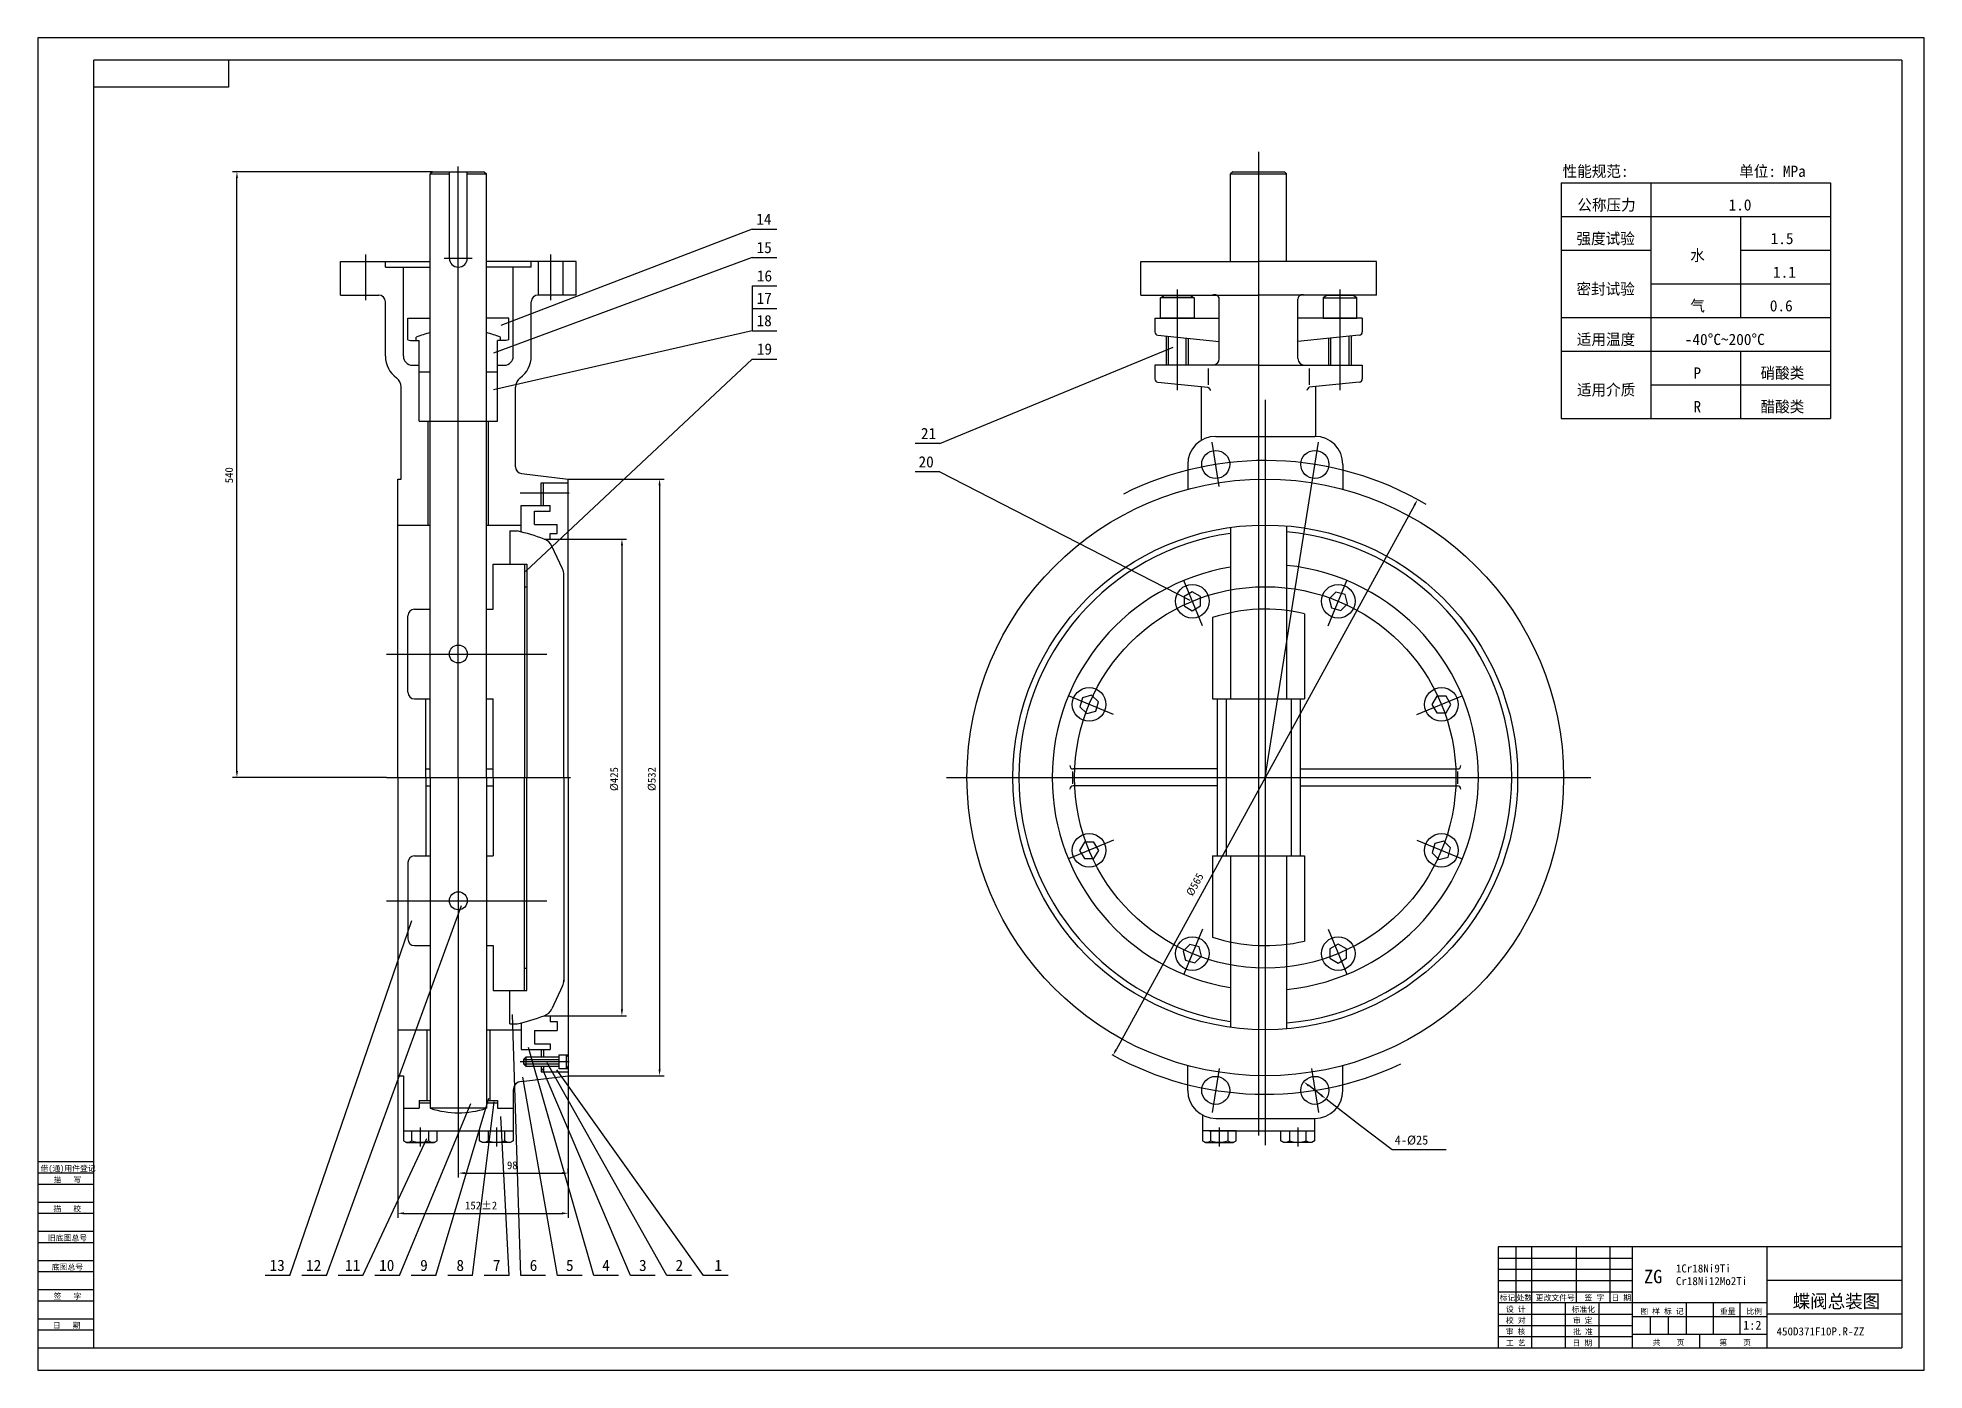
# Model space of a CAD drawing. Header units: metres. Extents: x 0 to 841, y 0 to 594.
import ezdxf

# ---------------------------------------------------------------- set-up
doc = ezdxf.new("R2010")
doc.units = ezdxf.units.M
for name, color, linetype in [('B', 3, 'Continuous'), ('C', 6, 'Continuous'), ('D', 1, 'Continuous'), ('FL', 5, 'Continuous'), ('T', 7, 'Continuous'), ('TL', 4, 'Continuous')]:
    doc.layers.add(name, color=color, linetype=linetype)

# ---------------------------------------------------------------- blocks, each defined once
blk = doc.blocks.new('TUKUN1')
at = {"layer": 'FL'}
for p, q in [((841, 594), (0, 594)), ((0, 594), (0, 0)), ((841, 0), (841, 594)), ((0, 83), (25, 83)), ((0, 75), (25, 75)), ((0, 70), (25, 70)), ((0, 62), (25, 62)), ((0, 57), (25, 57)), ((659, 30), (659, 55)), ((666, 10), (666, 55)), ((686, 30), (686, 55)), ((701, 30), (701, 55)), ((0, 49), (25, 49)), ((0, 44), (25, 44)), ((651, 50), (711, 50)), ((651, 45), (711, 45)), ((0, 36), (25, 36)), ((651, 40), (711, 40)), ((651, 35), (711, 35)), ((0, 31), (25, 31)), ((696, 10), (696, 30)), ((0, 23), (25, 23)), ((0, 18), (25, 18)), ((651, 25), (711, 25)), ((651, 20), (711, 20)), ((651, 15), (711, 15)), ((0, 0), (841, 0))]:
    blk.add_line(p, q, dxfattribs=at)
at = {"layer": 'TL'}
for p, q in [((831, 584), (25, 584)), ((25, 10), (25, 584)), ((85, 584), (85, 572)), ((831, 584), (831, 10)), ((85, 572), (25, 572)), ((0, 93), (25, 93)), ((0, 88), (25, 88)), ((831, 55), (651, 55)), ((651, 55), (651, 10)), ((711, 10), (711, 55)), ((771, 10), (771, 55)), ((831, 40), (771, 40)), ((771, 30), (651, 30)), ((681, 10), (681, 30)), ((735, 16), (735, 30)), ((747, 16), (747, 30)), ((759, 16), (759, 30)), ((711, 24), (771, 24)), ((719, 16), (719, 24)), ((727, 16), (727, 24)), ((831, 25), (771, 25)), ((0, 10), (831, 10)), ((771, 16), (711, 16)), ((741, 10), (741, 16))]:
    blk.add_line(p, q, dxfattribs=at)
at = {"layer": 'T'}
for s, p in [('借(通)用件登记', (1.26, 88.76)), ('描   写', (7.09, 83.76)), ('描   校', (6.98, 70.76)), ('旧底图总号', (4.52, 57.76)), ('底图总号', (6.25, 44.76)), ('签   字', (7.1, 31.76)), ('标记', (651.71, 31.07)), ('处数', (659.22, 31.07)), ('更改文件号', (667.75, 31.07)), ('签 字', (689.53, 31.07)), ('日 期', (701.57, 31.07)), ('设 计', (654.5, 25.99)), ('标准化', (683.77, 25.93)), ('图 样 标 记', (714.4, 25.04)), ('重量', (749.88, 25.04)), ('比例', (761.7, 25.04)), ('日   期', (6.72, 18.76)), ('校 对', (654.48, 20.99)), ('审 核', (654.41, 15.99)), ('批 准', (684.46, 15.93)), ('审 定', (684.39, 20.93)), ('工 艺', (654.52, 10.99)), ('日 期', (684.18, 10.93)), ('共    页', (719.91, 11.13)), ('第    页', (749.62, 11.13))]:
    blk.add_text(s, height=2.5, dxfattribs=at).set_placement(p)
blk = doc.blocks.new('D10')
at = {"layer": 'D'}
for p, q in [((38.12, 141.64), (158.12, 141.64)), ((38.12, 141.64), (38.12, 36.64)), ((78.12, 141.64), (78.12, 36.64)), ((158.12, 141.64), (158.12, 36.64)), ((38.12, 126.64), (158.12, 126.64)), ((118.12, 126.64), (118.12, 81.64)), ((38.12, 111.64), (78.12, 111.64)), ((118.12, 111.64), (158.12, 111.64)), ((78.12, 96.64), (158.12, 96.64)), ((38.12, 81.64), (158.12, 81.64)), ((38.12, 66.64), (158.12, 66.64)), ((118.12, 66.64), (118.12, 36.64)), ((78.12, 51.64), (158.12, 51.64)), ((38.12, 36.64), (158.12, 36.64))]:
    blk.add_line(p, q, dxfattribs=at)
for s, p in [('性能规范:', (38.78, 144.3)), ('单位:', (117.51, 144.3)), ('MPa', (136.97, 144.3)), ('公称压力', (45.34, 129.31)), ('1.0', (112.75, 129.31)), ('强度试验', (44.93, 114.33)), ('1.5', (131.5, 114.33)), ('水', (95.65, 106.83)), ('1.1', (132.57, 99.34)), ('密封试验', (44.95, 91.84)), ('气', (95.68, 84.35)), ('0.6', (131.14, 84.35)), ('适用温度', (45.1, 69.36)), ('-40%%dC%%126200%%dC', (93.23, 69.36)), ('P', (97.1, 54.38)), ('硝酸类', (127, 54.38)), ('适用介质', (45.17, 46.88)), ('R', (97.1, 39.39)), ('醋酸类', (127, 39.39))]:
    blk.add_text(s, height=5, dxfattribs=at).set_placement(p)

msp = doc.modelspace()

# ---------------------------------------------------------------- linework, layer by layer
at = {"layer": 'B'}
for p, q in [((531.74, 337.66), (531.74, 299.28)), ((556.74, 338.68), (556.74, 299.28)), ((531.74, 229.28), (531.74, 190.9)), ((556.74, 229.28), (556.74, 189.89))]:
    msp.add_line(p, q, dxfattribs=at)
at = {"layer": 'C'}
for p, q in [((544.24, 543.2), (544.24, 104.69)), ((187.5, 264.28), (187.5, 536.66)), ((146.25, 476.95), (146.25, 497.31)), ((228.75, 476.95), (228.75, 497.31)), ((181.23, 495.72), (193.72, 495.72)), ((507.99, 481.8), (507.99, 436.9)), ((580.49, 481.8), (580.49, 436.9)), ((547.24, 432.66), (547.24, 100.3)), ((526.69, 393.98), (523.57, 413.68)), ((547.24, 264.28), (570.9, 413.68)), ((236.95, 391.01), (215.05, 391.01)), ((519.23, 331.89), (510.88, 352.05)), ((575.24, 331.89), (583.59, 352.05)), ((155.5, 319.28), (226.96, 319.28)), ((479.63, 292.29), (459.47, 300.64)), ((614.84, 292.29), (635, 300.64)), ((155.5, 264.28), (237.5, 264.28)), ((187.5, 264.28), (187.5, 100.98)), ((405.12, 264.28), (692.29, 264.28)), ((479.63, 236.28), (459.47, 227.93)), ((614.84, 236.28), (635, 227.93)), ((155.5, 209.28), (226.96, 209.28)), ((519.23, 196.68), (510.88, 176.51)), ((575.24, 196.68), (583.59, 176.51)), ((236.95, 137.55), (215.05, 137.55)), ((526.69, 134.59), (523.57, 114.88)), ((567.78, 134.59), (570.9, 114.88)), ((170.5, 108.17), (170.5, 99.68)), ((204.5, 108.17), (204.5, 99.68)), ((526.74, 108.17), (526.74, 99.68)), ((561.74, 108.17), (561.74, 99.68))]:
    msp.add_line(p, q, dxfattribs=at)
msp.add_circle((547.24, 264.28), 85, dxfattribs=at)
for start, end in [(59.49, 116.58), (241.03, 295.31)]:
    msp.add_arc((547.24, 264.28), 141.25, start, end, dxfattribs=at)
at = {"layer": 'D'}
for p, q in [((176, 534.28), (86.8, 534.28)), ((88.8, 267.08), (88.8, 531.48)), ((318.51, 508.64), (206.51, 465.69)), ((318.51, 508.64), (329.51, 508.64)), ((318.51, 496), (203.25, 453.32)), ((318.51, 496), (329.51, 496)), ((318.51, 483.36), (329.51, 483.36)), ((318.51, 483.36), (318.51, 473.36)), ((318.51, 473.36), (329.51, 473.36)), ((318.51, 473.36), (318.51, 463.36)), ((318.51, 463.36), (203.25, 437.05)), ((318.51, 463.36), (329.51, 463.36)), ((402.19, 413.09), (506.21, 456.09)), ((318.51, 450.72), (217.48, 356)), ((318.51, 450.72), (329.51, 450.72)), ((402.19, 413.09), (391.19, 413.09)), ((236.5, 397.28), (279.21, 397.28)), ((402.19, 400.45), (391.19, 400.45)), ((402.19, 400.45), (513.54, 343.35)), ((277.21, 394.48), (277.21, 134.08)), ((613.77, 385.7), (480.71, 142.87)), ((236.5, 370.53), (262.43, 370.53)), ((260.43, 367.73), (260.43, 160.83)), ((155.5, 264.28), (86.8, 264.28)), ((128.69, 42.27), (188.92, 207.19)), ((112.41, 42.27), (166.75, 200.42)), ((215.37, 42.27), (211.7, 158.58)), ((236.5, 158.03), (262.43, 158.03)), ((247.93, 42.27), (218.73, 143.9)), ((280.49, 42.27), (227.1, 137.04)), ((160.5, 131.28), (160.5, 67.95)), ((231.65, 42.27), (216.22, 130.6)), ((264.21, 42.27), (225, 134.36)), ((296.77, 42.27), (231.41, 133.96)), ((236.5, 131.28), (279.21, 131.28)), ((236.5, 131.28), (236.5, 67.95)), ((572.07, 122.67), (566.59, 126.87)), ((161.25, 42.27), (193.13, 118.97)), ((177.53, 42.27), (201.06, 121.36)), ((193.81, 42.27), (203.46, 119.71)), ((574.3, 120.97), (589.73, 109.15)), ((210.09, 42.27), (206.41, 113.07)), ((144.97, 42.27), (173.39, 103.3)), ((187.5, 100.98), (187.5, 85.88)), ((589.73, 109.15), (603.76, 98.42)), ((603.76, 98.42), (627.93, 98.42)), ((190.3, 87.88), (233.7, 87.88)), ((236.5, 87.88), (236.5, 89.88)), ((163.3, 69.95), (233.7, 69.95)), ((112.41, 42.27), (101.41, 42.27)), ((128.69, 42.27), (117.69, 42.27)), ((144.97, 42.27), (133.97, 42.27)), ((161.25, 42.27), (150.25, 42.27)), ((177.53, 42.27), (166.53, 42.27)), ((193.81, 42.27), (182.81, 42.27)), ((210.09, 42.27), (199.09, 42.27)), ((226.37, 42.27), (215.37, 42.27)), ((242.65, 42.27), (231.65, 42.27)), ((258.93, 42.27), (247.93, 42.27)), ((275.21, 42.27), (264.21, 42.27)), ((291.49, 42.27), (280.49, 42.27)), ((307.77, 42.27), (296.77, 42.27))]:
    msp.add_line(p, q, dxfattribs=at)
for points in [[(88.33, 531.48), (89.26, 531.48), (88.8, 534.28)], [(276.74, 394.48), (277.67, 394.48), (277.21, 397.28)], [(614.18, 385.48), (613.36, 385.92), (615.11, 388.15)], [(259.96, 367.73), (260.9, 367.73), (260.43, 370.53)], [(88.33, 267.08), (89.26, 267.08), (88.8, 264.28)], [(259.96, 160.83), (260.9, 160.83), (260.43, 158.03)], [(481.11, 142.64), (480.3, 143.09), (479.36, 140.41)], [(276.74, 134.08), (277.67, 134.08), (277.21, 131.28)], [(566.31, 126.5), (566.88, 127.24), (564.37, 128.57)], [(571.79, 122.3), (572.36, 123.04), (574.3, 120.97)], [(190.3, 88.35), (190.3, 87.41), (187.5, 87.88)], [(233.7, 88.35), (233.7, 87.41), (236.5, 87.88)], [(163.3, 70.42), (163.3, 69.49), (160.5, 69.95)], [(233.7, 70.42), (233.7, 69.49), (236.5, 69.95)]]:
    msp.add_solid(points, dxfattribs=at)
at = {"layer": 'FL'}
for p, q in [((503.99, 460.93), (503.99, 448.03)), ((511.99, 448.03), (511.99, 460.13)), ((576.49, 448.03), (576.49, 460.13)), ((584.49, 460.93), (584.49, 448.03)), ((216.61, 138.55), (232.5, 138.55)), ((216.61, 136.55), (232.5, 136.55))]:
    msp.add_line(p, q, dxfattribs=at)
at = {"layer": 'TL'}
for p, q in [((176, 534.28), (175, 533.28)), ((175, 264.28), (175, 533.28)), ((175, 533.28), (183.5, 533.28)), ((176, 534.28), (199, 534.28)), ((183.5, 495.72), (183.5, 534.28)), ((191.5, 495.72), (191.5, 534.28)), ((191.5, 533.28), (200, 533.28)), ((199, 534.28), (200, 533.28)), ((200, 264.28), (200, 533.28)), ((532.74, 534.28), (531.74, 533.28)), ((531.74, 494.28), (531.74, 533.28)), ((531.74, 533.28), (556.74, 533.28)), ((532.74, 534.28), (555.74, 534.28)), ((555.74, 534.28), (556.74, 533.28)), ((556.74, 494.28), (556.74, 533.28)), ((135, 494.28), (175, 494.28)), ((135, 479.28), (135, 494.28)), ((155, 491.78), (155, 494.28)), ((155, 491.78), (175, 491.78)), ((163, 452.03), (163, 491.78)), ((240, 494.28), (200, 494.28)), ((220, 491.78), (200, 491.78)), ((212, 452.03), (212, 491.78)), ((220, 491.78), (220, 494.28)), ((223.25, 479.28), (223.25, 494.28)), ((234.25, 479.28), (234.25, 494.28)), ((240, 479.28), (240, 494.28)), ((491.74, 494.28), (544.24, 494.28)), ((491.74, 479.28), (491.74, 494.28)), ((596.74, 494.28), (544.24, 494.28)), ((596.74, 479.28), (596.74, 494.28)), ((135, 479.28), (152, 479.28)), ((155, 452.03), (155, 476.28)), ((220, 452.03), (220, 476.28)), ((240, 479.28), (223, 479.28)), ((491.74, 479.28), (544.24, 479.28)), ((500.5, 478.09), (502.14, 479.03)), ((500.5, 469.03), (500.5, 478.09)), ((515.47, 478.09), (500.5, 478.09)), ((502.14, 479.03), (513.84, 479.03)), ((513.84, 479.03), (515.47, 478.09)), ((515.47, 478.09), (515.47, 469.03)), ((526.74, 451.03), (526.74, 477.53)), ((596.74, 479.28), (544.24, 479.28)), ((561.74, 451.03), (561.74, 477.53)), ((574.64, 479.03), (573, 478.09)), ((573, 478.09), (573, 469.03)), ((573, 478.09), (587.97, 478.09)), ((586.34, 479.03), (574.64, 479.03)), ((587.97, 478.09), (586.34, 479.03)), ((587.97, 469.03), (587.97, 478.09)), ((165, 469.03), (175, 469.03)), ((165, 459.28), (165, 469.03)), ((210, 469.03), (200, 469.03)), ((210, 459.28), (210, 469.03)), ((497.99, 469.03), (526.74, 469.03)), ((497.99, 469.03), (497.99, 462.89)), ((515.47, 469.03), (500.5, 469.03)), ((590.49, 469.03), (561.74, 469.03)), ((573, 469.03), (587.97, 469.03)), ((590.49, 469.03), (590.49, 462.89)), ((165, 459.28), (166.25, 459.03)), ((166.25, 459.03), (168.75, 459.03)), ((168.75, 459.03), (168.75, 460.47)), ((168.75, 459.03), (170, 459.03)), ((170, 423.03), (170, 459.03)), ((200, 264.28), (200, 462.53)), ((205, 423.03), (205, 459.03)), ((206.25, 459.03), (205, 459.03)), ((206.25, 459.03), (206.25, 460.47)), ((208.75, 459.03), (206.25, 459.03)), ((210, 459.28), (208.75, 459.03)), ((499.34, 461.4), (526.74, 458.66)), ((502.99, 461.03), (502.99, 448.03)), ((512.99, 448.03), (512.99, 460.03)), ((589.14, 461.4), (561.74, 458.66)), ((575.49, 448.03), (575.49, 460.03)), ((585.49, 461.03), (585.49, 448.03)), ((167, 448.03), (170, 448.03)), ((205, 423.03), (205, 448.03)), ((205, 448.03), (208, 448.03)), ((544.24, 448.03), (497.99, 448.03)), ((497.99, 448.03), (497.99, 441.89)), ((521.74, 446.62), (521.74, 439.28)), ((544.24, 448.03), (590.49, 448.03)), ((566.74, 446.62), (566.74, 439.28)), ((590.49, 448.03), (590.49, 441.89)), ((162, 397.28), (162, 438.28)), ((170, 445.03), (175, 445.03)), ((200, 445.03), (205, 445.03)), ((213, 402.75), (213, 438.28)), ((499.34, 440.4), (521.68, 438.16)), ((518.74, 414.53), (518.74, 438.46)), ((589.14, 440.4), (566.8, 438.16)), ((569.74, 416.29), (569.74, 438.46)), ((170, 423.03), (205, 423.03)), ((174, 376.78), (174, 423.03)), ((201, 376.78), (201, 423.03)), ((525.14, 416.29), (569.33, 416.29)), ((512.64, 403.79), (512.64, 392.7)), ((581.83, 403.79), (581.83, 392.7)), ((160.5, 264.28), (160.5, 397.28)), ((160.5, 397.28), (162, 397.28)), ((215.65, 399.77), (236.5, 397.28)), ((224.5, 395.53), (236.5, 395.53)), ((224.5, 385.53), (224.5, 395.53)), ((225.5, 385.53), (225.5, 395.53)), ((236.5, 264.28), (236.5, 397.28)), ((236.5, 387.93), (236.5, 394.1)), ((215.5, 373.71), (215.5, 385.53)), ((215.5, 385.53), (228.5, 385.53)), ((221.5, 383.03), (228.5, 383.03)), ((221.5, 377.03), (221.5, 383.03)), ((228.5, 383.03), (228.5, 385.53)), ((160.5, 376.78), (175, 376.78)), ((200, 376.78), (215.5, 376.78)), ((210.5, 374.15), (210.5, 359.28)), ((210.5, 374.15), (213.73, 374.15)), ((221.5, 377.03), (231.5, 377.03)), ((225.83, 370.53), (236.5, 370.53)), ((228.5, 373.03), (231.5, 373.03)), ((228.5, 370.53), (228.5, 373.03)), ((231.5, 373.03), (231.5, 377.03)), ((531.74, 375.71), (531.74, 337.66)), ((556.74, 376.38), (556.74, 338.68)), ((233.94, 357.22), (229.19, 367.43)), ((203, 339.28), (203, 359.28)), ((203, 359.28), (218, 359.28)), ((217, 359.28), (217, 264.28)), ((218, 359.28), (218, 264.28)), ((234.5, 264.28), (234.5, 354.69)), ((217, 349.28), (218, 349.28)), ((168, 339.28), (175, 339.28)), ((200, 339.28), (203, 339.28)), ((564.74, 337.21), (564.74, 299.28)), ((165, 302.28), (165, 336.28)), ((523.74, 335.51), (523.74, 299.28)), ((168, 299.28), (175, 299.28)), ((173, 264.28), (173, 299.28)), ((200, 299.28), (203, 299.28)), ((203, 264.28), (203, 299.28)), ((523.74, 299.28), (564.74, 299.28)), ((525.74, 299.28), (525.74, 229.28)), ((529.74, 299.28), (529.74, 229.28)), ((558.74, 299.28), (558.74, 229.28)), ((562.74, 299.28), (562.74, 229.28)), ((160.5, 264.28), (160.5, 131.28)), ((173, 268.03), (175, 268.03)), ((173, 264.28), (173, 229.28)), ((175, 264.28), (175, 116.79)), ((200, 268.03), (203, 268.03)), ((200, 264.28), (200, 116.79)), ((203, 264.28), (203, 229.28)), ((217, 169.28), (217, 264.28)), ((218, 169.28), (218, 264.28)), ((234.5, 264.28), (234.5, 173.08)), ((236.5, 264.28), (236.5, 131.28)), ((461.39, 261.46), (461.39, 266.91)), ((525.74, 268.03), (461.62, 268.03)), ((562.74, 268.03), (632.86, 268.03)), ((633.08, 261.46), (633.08, 266.91)), ((173, 260.53), (175, 260.53)), ((200, 260.53), (203, 260.53)), ((525.74, 260.53), (461.62, 260.53)), ((562.74, 260.53), (632.86, 260.53)), ((168, 229.28), (175, 229.28)), ((200, 229.28), (203, 229.28)), ((523.74, 229.28), (564.74, 229.28)), ((523.74, 229.28), (523.74, 193.06)), ((564.74, 229.28), (564.74, 191.35)), ((165, 226.28), (165, 192.28)), ((168, 189.28), (175, 189.28)), ((200, 189.28), (203, 189.28)), ((203, 189.28), (203, 169.28)), ((531.74, 190.9), (531.74, 152.86)), ((556.74, 189.89), (556.74, 152.18)), ((217, 179.28), (218, 179.28)), ((203, 169.28), (218, 169.28)), ((210.5, 154.42), (210.5, 169.28)), ((233.94, 171.35), (229.19, 161.13)), ((160.5, 151.78), (175, 151.78)), ((173.5, 151.78), (173.5, 120.28)), ((200, 151.78), (215.5, 151.78)), ((201.5, 151.78), (201.5, 120.28)), ((210.5, 154.42), (213.73, 154.42)), ((215.5, 154.86), (215.5, 143.03)), ((221.5, 151.53), (231.5, 151.53)), ((221.5, 151.53), (221.5, 145.53)), ((225.83, 158.03), (236.5, 158.03)), ((228.5, 158.03), (228.5, 155.53)), ((228.5, 155.53), (231.5, 155.53)), ((231.5, 155.53), (231.5, 151.53)), ((215.5, 143.03), (228.5, 143.03)), ((221.5, 145.53), (228.5, 145.53)), ((224.5, 143.03), (224.5, 139.55)), ((225.5, 143.03), (225.5, 139.55)), ((228.5, 145.53), (228.5, 143.03)), ((217.61, 139.55), (216.61, 138.55)), ((216.61, 138.55), (216.61, 136.55)), ((217.61, 135.55), (216.61, 136.55)), ((231.78, 139.55), (217.61, 139.55)), ((217.61, 139.55), (217.61, 135.55)), ((217.61, 135.55), (231.78, 135.55)), ((224.5, 135.55), (224.5, 133.03)), ((225.5, 135.55), (225.5, 133.03)), ((232.3, 139.55), (231.78, 139.55)), ((231.78, 135.55), (232.3, 135.55)), ((232.5, 134.43), (232.5, 140.68)), ((232.5, 140.68), (236.5, 140.68)), ((235.5, 140.68), (235.5, 134.43)), ((235.5, 140.68), (236.5, 139.68)), ((235.5, 134.43), (236.5, 135.43)), ((512.64, 124.77), (512.64, 135.86)), ((581.83, 124.77), (581.83, 135.86)), ((160.5, 131.28), (163, 131.28)), ((163, 131.28), (163, 106.78)), ((215.61, 128.79), (236.5, 131.28)), ((224.5, 133.03), (236.5, 133.03)), ((236.5, 134.43), (232.5, 134.43)), ((170, 120.28), (175, 120.28)), ((170, 120.28), (170, 116.78)), ((170, 119.28), (175, 119.28)), ((200, 120.28), (205, 120.28)), ((200, 119.28), (205, 119.28)), ((205, 120.28), (205, 116.78)), ((212, 124.81), (212, 106.78)), ((163, 116.78), (170, 116.78)), ((200, 116.79), (175, 116.79)), ((205, 116.78), (212, 116.78)), ((519.24, 113.75), (519.24, 106.78)), ((525.14, 112.27), (569.33, 112.27)), ((569.24, 112.27), (569.24, 106.78)), ((163, 106.78), (212, 106.78)), ((163, 106.78), (163, 102.25)), ((163, 102.25), (164.33, 101.48)), ((164.33, 101.48), (176.68, 101.48)), ((166.75, 102.25), (166.75, 106.78)), ((174.26, 106.78), (174.26, 102.25)), ((176.68, 101.48), (178.01, 102.25)), ((178.01, 102.25), (178.01, 106.78)), ((197, 102.25), (197, 106.78)), ((198.33, 101.48), (197, 102.25)), ((210.68, 101.48), (198.33, 101.48)), ((200.75, 106.78), (200.75, 102.25)), ((208.26, 102.25), (208.26, 106.78)), ((212.01, 102.25), (210.68, 101.48)), ((212.01, 106.78), (212.01, 102.25)), ((534.24, 106.78), (519.23, 106.78)), ((519.23, 106.78), (519.23, 102.25)), ((519.23, 102.25), (520.56, 101.48)), ((520.56, 101.48), (532.91, 101.48)), ((522.24, 106.78), (566.24, 106.78)), ((522.98, 102.25), (522.98, 106.78)), ((530.49, 106.78), (530.49, 102.25)), ((532.91, 101.48), (534.24, 102.25)), ((534.24, 102.25), (534.24, 106.78)), ((554.23, 102.25), (554.23, 106.78)), ((554.23, 106.78), (569.24, 106.78)), ((555.56, 101.48), (554.23, 102.25)), ((567.91, 101.48), (555.56, 101.48)), ((557.98, 106.78), (557.98, 102.25)), ((565.49, 102.25), (565.49, 106.78)), ((569.24, 102.25), (567.91, 101.48)), ((569.24, 106.78), (569.24, 102.25))]:
    msp.add_line(p, q, dxfattribs=at)
for points in [[(521.68, 438.16, -0.13), (522.78, 436.82, 0.58)], [(566.8, 438.16, 0.13), (565.69, 436.82, -0.58)]]:
    msp.add_lwpolyline(points, format="xyb", dxfattribs=at)
for points in [[(514.71, 347.06), (511.03, 344.94), (511.03, 340.69), (514.71, 338.56), (518.39, 340.69), (518.39, 344.94)], [(582.77, 345.82), (578.66, 346.92), (575.66, 343.91), (576.76, 339.81), (580.86, 338.71), (583.87, 341.71)], [(465.7, 299.82), (464.6, 295.71), (467.61, 292.71), (471.71, 293.81), (472.81, 297.91), (469.81, 300.92)], [(630.02, 296.81), (627.89, 300.49), (623.64, 300.49), (621.52, 296.81), (623.64, 293.13), (627.89, 293.13)], [(628.77, 228.75), (629.87, 232.85), (626.87, 235.86), (622.76, 234.76), (621.66, 230.65), (624.67, 227.65)], [(464.46, 231.75), (466.58, 228.07), (470.83, 228.07), (472.96, 231.75), (470.83, 235.43), (466.58, 235.43)], [(511.7, 182.75), (515.81, 181.65), (518.81, 184.65), (517.71, 188.76), (513.61, 189.86), (510.6, 186.85)], [(579.76, 181.5), (583.44, 183.63), (583.44, 187.88), (579.76, 190), (576.08, 187.88), (576.08, 183.63)]]:
    msp.add_lwpolyline(points, close=True, dxfattribs=at)
for centre, radius in [((525.14, 403.79), 6.25), ((569.33, 403.79), 6.25), ((547.24, 264.28), 133), ((547.24, 264.28), 112.5), ((514.71, 342.81), 7.5), ((579.76, 342.81), 7.5), ((187.5, 319.28), 4), ((468.71, 296.81), 7.5), ((625.77, 296.81), 7.5), ((468.71, 231.75), 7.5), ((625.77, 231.75), 7.5), ((187.5, 209.28), 4), ((514.71, 185.75), 7.5), ((579.76, 185.75), 7.5), ((525.14, 124.77), 6.25), ((569.33, 124.77), 6.25)]:
    msp.add_circle(centre, radius, dxfattribs=at)
for centre, radius, start, end in [((187.5, 495.72), 4, 180, 0), ((524.59, 477.3), 2.16, 6.07, 113.42), ((563.88, 477.3), 2.16, 66.58, 173.93), ((152, 476.28), 3, 0, 90), ((223, 476.28), 3, 90, 180), ((499.49, 462.89), 1.5, 180, 264.29), ((588.99, 462.89), 1.5, 275.71, 0), ((187.5, 414.12), 50, 104.48, 112.02), ((187.5, 414.12), 50, 67.98, 75.52), ((167, 452.03), 12, 180, 233.97), ((167, 452.03), 4, 180, 270), ((208, 452.03), 4, 270, 0), ((208, 452.03), 12, 306.03, 0), ((523.74, 451.03), 3, 270, 0), ((564.74, 451.03), 3, 180, 270), ((157, 438.28), 5, 0, 53.97), ((218, 438.28), 5, 126.03, 180), ((499.49, 441.89), 1.5, 180, 264.29), ((588.99, 441.89), 1.5, 275.71, 0), ((525.14, 403.79), 12.5, 90, 180), ((569.33, 403.79), 12.5, 0, 90), ((216, 402.75), 3, 180, 263.21), ((187.5, 264.28), 112.95, 70.19, 76.57), ((223.75, 364.9), 6, 24.95, 70.19), ((547.24, 264.28), 109.86, 98.11, 261.89), ((547.24, 264.28), 109.86, 274.96, 85.04), ((228.5, 354.69), 6, 0, 24.95), ((547.24, 264.28), 95, 99.39, 260.61), ((547.24, 264.28), 95, 275.74, 84.26), ((168, 336.28), 3, 90, 180), ((547.24, 264.28), 75, 76.51, 108.26), ((168, 302.28), 3, 180, 270), ((461.62, 269.53), 1.5, 180, 270), ((632.86, 269.53), 1.5, 270, 0), ((461.62, 259.03), 1.5, 90, 180), ((632.86, 259.03), 1.5, 0, 90), ((168, 226.28), 3, 90, 180), ((168, 192.28), 3, 180, 270), ((547.24, 264.28), 75, 251.74, 283.49), ((228.5, 173.88), 6, 335.05, 0), ((223.75, 163.66), 6, 289.81, 335.05), ((187.5, 264.28), 112.95, 283.43, 289.81), ((232.3, 139.75), 0.2, 270, 0), ((232.3, 135.35), 0.2, 0, 90), ((216, 124.81), 4, 95.71, 180), ((525.14, 124.77), 12.5, 180, 270), ((569.33, 124.77), 12.5, 270, 0), ((187.5, 154.78), 40, 251.79, 288.21), ((164.88, 104.99), 3.32, 235.62, 304.38), ((170.5, 114.09), 12.42, 252.41, 287.59), ((176.13, 104.99), 3.32, 235.62, 304.38), ((198.88, 104.99), 3.32, 235.62, 304.38), ((204.5, 114.09), 12.42, 252.41, 287.59), ((210.13, 104.99), 3.32, 235.62, 304.38), ((521.11, 104.99), 3.32, 235.62, 304.38), ((526.74, 114.09), 12.42, 252.41, 287.59), ((532.37, 104.99), 3.32, 235.62, 304.38), ((556.11, 104.99), 3.32, 235.62, 304.38), ((561.74, 114.09), 12.42, 252.41, 287.59), ((567.37, 104.99), 3.32, 235.62, 304.38)]:
    msp.add_arc(centre, radius, start, end, dxfattribs=at)

# ---------------------------------------------------------------- block references
for name, p in [('TUKUN1', (0, 0)), ('D10', (641.01, 387.67))]:
    msp.add_blockref(name, p, dxfattribs=at)

# ---------------------------------------------------------------- texts
at = {"layer": 'D'}
for s, height, p in [('14', 5, (320.32, 510.64)), ('15', 5, (320.44, 498)), ('16', 5, (320.56, 485.36)), ('17', 5, (320.44, 475.36)), ('18', 5, (320.44, 465.36)), ('19', 5, (320.56, 452.72)), ('21', 5, (393.71, 415.09)), ('20', 5, (392.64, 402.45)), ('4-%%C25', 4, (604.96, 100.62)), ('98', 3.5, (209.17, 89.63)), ('152%%P2', 3.5, (190.5, 71.7)), ('13', 5, (103.34, 44.27)), ('12', 5, (119.62, 44.27)), ('11', 5, (136.97, 44.27)), ('10', 5, (152.18, 44.27)), ('9', 5, (170.48, 44.27)), ('8', 5, (186.64, 44.27)), ('7', 5, (202.92, 44.27)), ('6', 5, (219.32, 44.27)), ('5', 5, (235.48, 44.27)), ('4', 5, (251.64, 44.27)), ('3', 5, (268.04, 44.27)), ('2', 5, (284.32, 44.27)), ('1', 5, (301.67, 44.27)), ('ZG', 6, (716.07, 38.79)), ('1Cr18Ni9Ti', 3.6, (730.27, 43.59)), ('Cr18Ni12Mo2Ti', 3.6, (730.27, 37.95)), ('蝶阀总装图', 6, (782.35, 27.76)), ('1:2', 4, (760.24, 18.07)), ('450D371F10P.R-ZZ', 3.6, (775.14, 15.53))]:
    msp.add_text(s, height=height, dxfattribs=at).set_placement(p)
for s, rotation, p in [('540', 90, (87.05, 395.41)), ('%%C425', 90, (258.68, 258.2)), ('%%C532', 90, (275.46, 258.2)), ('%%C565', 61.28, (514.79, 211.04))]:
    msp.add_text(s, height=3.5, rotation=rotation, dxfattribs=at).set_placement(p)

doc.saveas('drawing.dxf')
